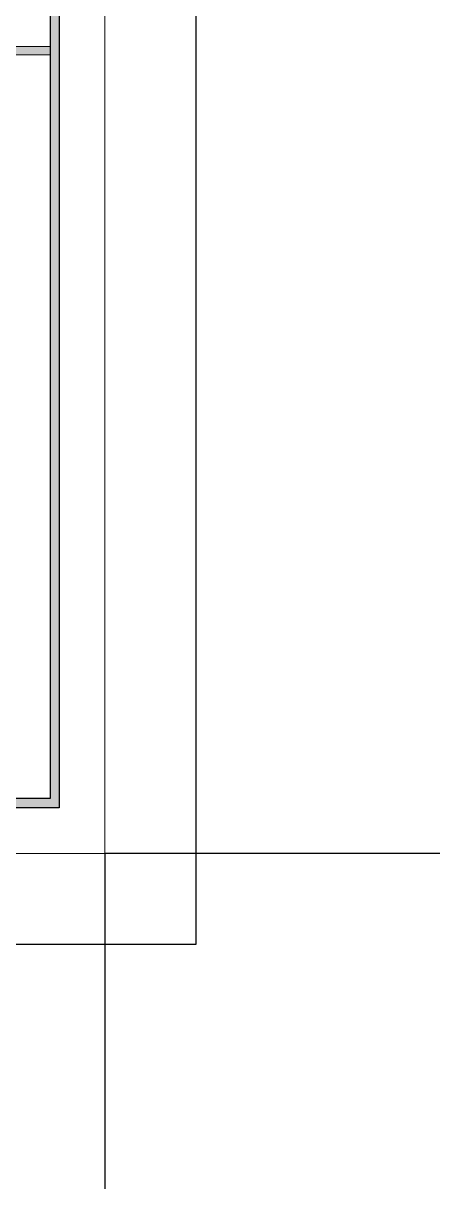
# Model space of a CAD drawing. Header units: millimetres. Extents: x -23568 to 99064, y -162914 to -58422.
# Drawn here: x 34618 to 35760, y -112615 to -109421 of the extents above; entities that cross this region are included whole.
import ezdxf

# ---------------------------------------------------------------- set-up
doc = ezdxf.new("R2010")
doc.units = ezdxf.units.MM
doc.header["$LTSCALE"] = 0.01
doc.layers.add('W-图框', color=251, linetype='Continuous')

# ---------------------------------------------------------------- blocks, each defined once
blk = doc.blocks.new('ET634563464')
at = {"layer": 'W-图框', "linetype": 'ByBlock'}
h = blk.add_hatch(color=153, dxfattribs=at)
h.paths.add_polyline_path([(85815.6, 34916.5), (107555.1, 34916.5), (107555.1, 19318.8), (85815.6, 19318.8)])
h.paths.add_polyline_path([(85843.2, 34888.8), (107527.5, 34888.8), (107527.5, 19346.4), (85843.2, 19346.4)], flags=16)
at = {"layer": 'W-图框', "color": 151, "linetype": 'ByBlock'}
blk.add_lwpolyline([(84736.9, 35331.4), (107970, 35331.4), (107970, 18903.9), (84736.9, 18903.9)], close=True, dxfattribs=at)
at = {"layer": 'W-图框', "color": 2, "lineweight": 0}
blk.add_lwpolyline([(85013.5, 35054.8), (107693.4, 35054.8), (107693.4, 19180.5), (85013.5, 19180.5)], close=True, dxfattribs=at)
at = {"layer": 'W-图框', "color": 153, "linetype": 'ByBlock'}
for points in [[(85815.6, 34916.5), (107555.1, 34916.5), (107555.1, 19318.8), (85815.6, 19318.8)], [(85843.2, 34888.8), (107527.5, 34888.8), (107527.5, 19346.4), (85843.2, 19346.4)], [(107527.5, 19346.4), (105314.8, 19346.4), (105314.8, 34888.8), (107527.5, 34888.8)]]:
    blk.add_lwpolyline(points, close=True, dxfattribs=at)
at = {"layer": 'W-图框', "color": 2, "ltscale": 0.01}
blk.add_lwpolyline([(108710.4, 19180.5), (107693.4, 19180.5), (107693.4, 18163.5)], dxfattribs=at)

msp = doc.modelspace()

# ---------------------------------------------------------------- hatches: boundary and pattern name
at = {"ltscale": 0.01}
msp.add_hatch(color=153, dxfattribs=at).paths.add_polyline_path([(32797.2, -109507.2), (34691.1, -109507.2), (34691.1, -109484), (32691.1, -109484), (32691.1, -109507.2)])

# ---------------------------------------------------------------- linework, layer by layer
at = {"color": 153, "lineweight": 0}
msp.add_lwpolyline([(32797.2, -109507.2), (34691.1, -109507.2), (34691.1, -109484), (32691.1, -109484), (32691.1, -109507.2), (32797.2, -109507.2)], dxfattribs=at)

# ---------------------------------------------------------------- block references
at = {"xscale": 0.9038816989722264, "yscale": 0.9038816989722264, "zscale": 0.9038816989722264}
msp.add_blockref('ET634563464', (-62501, -129033), dxfattribs=at)

doc.saveas('drawing.dxf')
